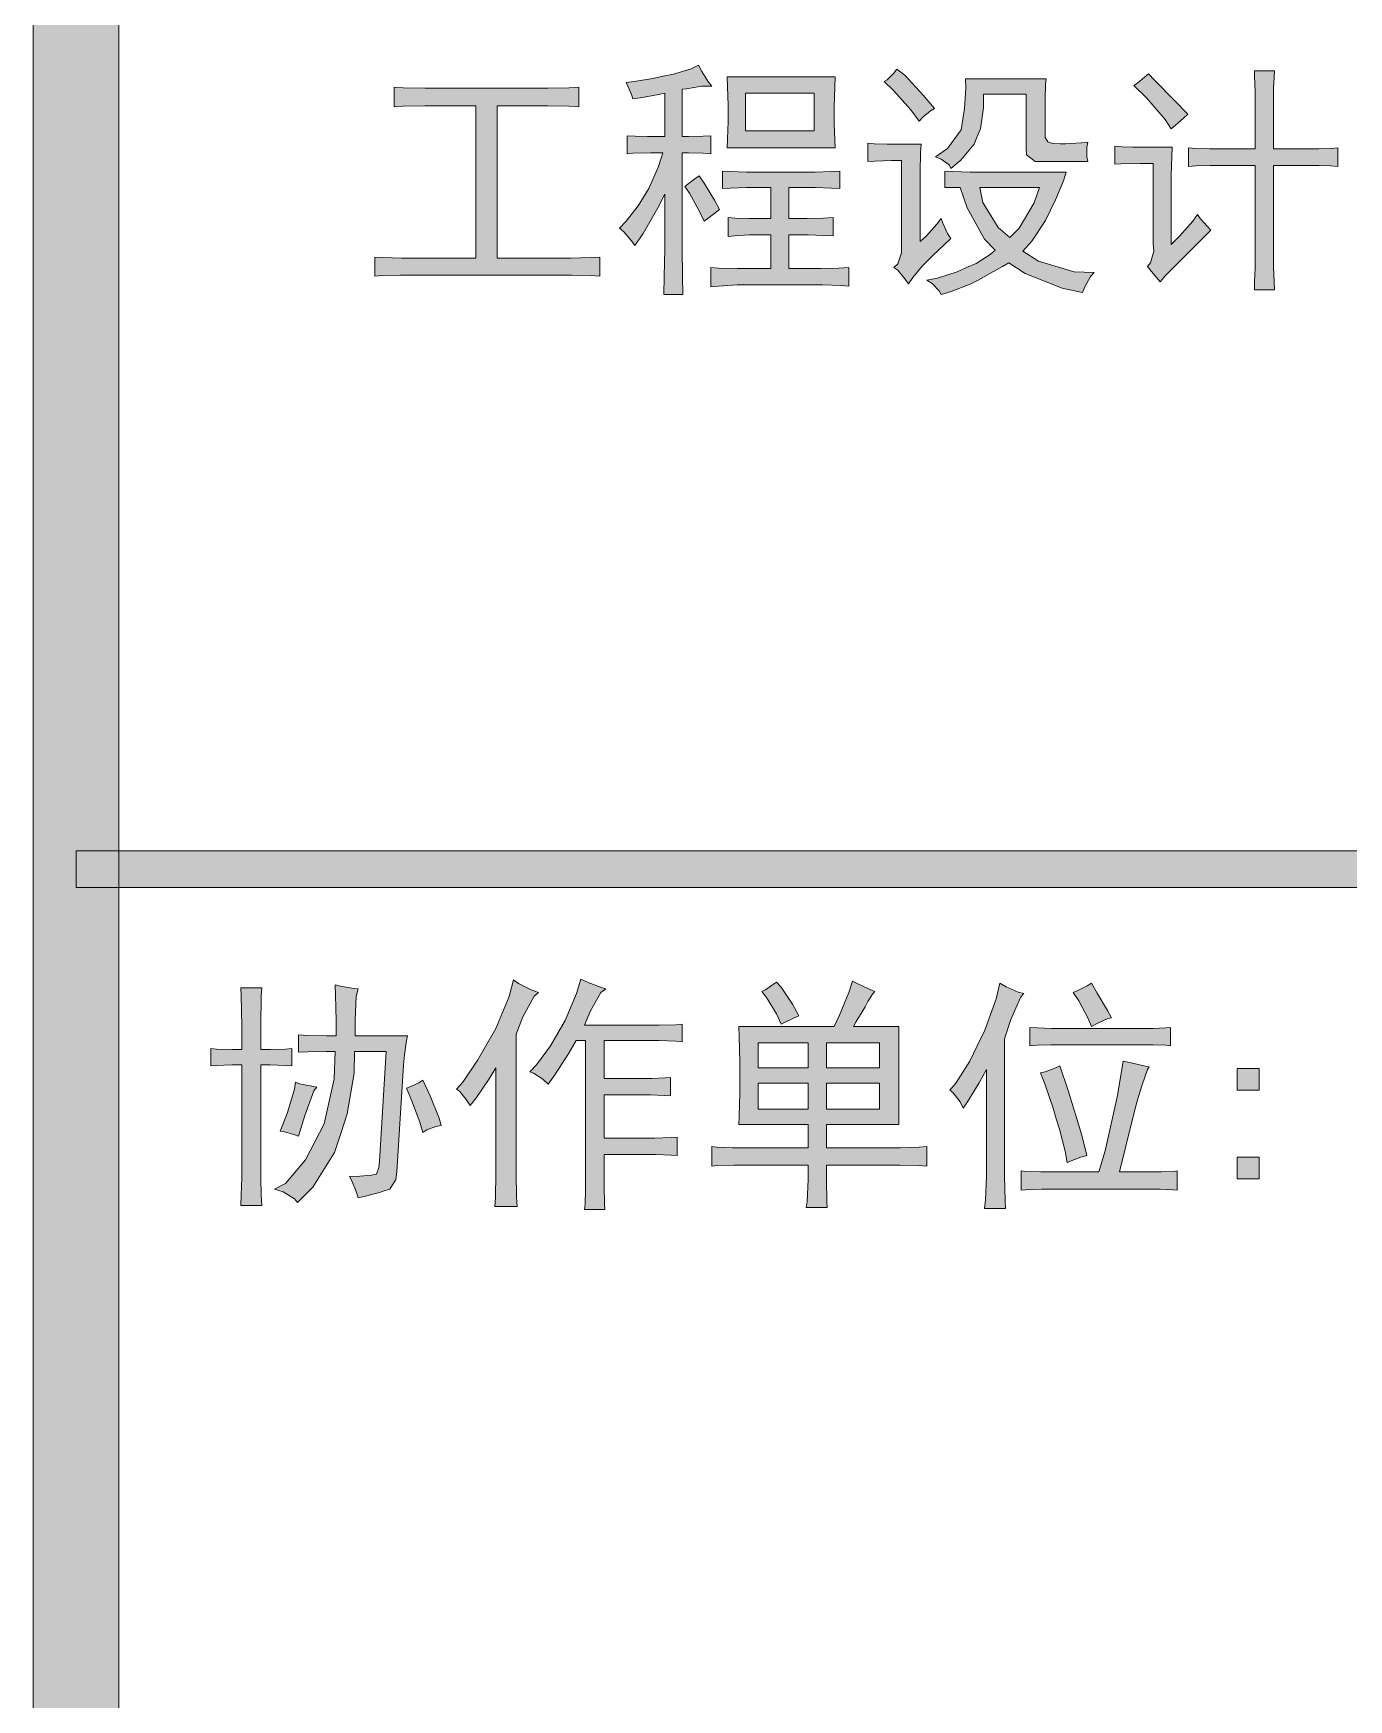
# Model space of a CAD drawing. Header units: millimetres. Extents: x 0 to 829, y 0 to 570.
# Drawn here: x 749.03 to 763.79, y 463.81 to 482.51 of the extents above; entities that cross this region are included whole.
import ezdxf

# ---------------------------------------------------------------- set-up
doc = ezdxf.new("R2010")
doc.units = ezdxf.units.MM

msp = doc.modelspace()

# ---------------------------------------------------------------- hatches: boundary and pattern name
h = msp.add_hatch(color=0)
h.dxf.hatch_style = 2
h.paths.add_polyline_path([(749.987917, 9.599083), (749.028361, 9.599083), (749.028361, 560.48275), (749.987917, 560.48275)])
h = msp.add_hatch(color=0)
h.dxf.hatch_style = 2
h.paths.add_polyline_path([(755.678222, 481.954417), (755.769944, 481.965), (755.978083, 482.000278), (756.0945, 482.024972), (756.210917, 482.049667), (756.408472, 482.109639), (756.489611, 482.148444), (756.528417, 482.077889), (756.6025, 481.957944), (756.641306, 481.912083), (756.6025, 481.915611), (756.524889, 481.912083), (756.482556, 481.905028), (756.44375, 481.897972), (756.355556, 481.883861), (756.306167, 481.880333), (756.306167, 481.347639), (756.38025, 481.347639), (756.542528, 481.354694), (756.630722, 481.358222), (756.630722, 481.153611), (756.542528, 481.160667), (756.38025, 481.164194), (756.306167, 481.164194), (756.306167, 480.215222), (756.306167, 480.095278), (756.309694, 479.777778), (756.31675, 479.576694), (756.101556, 479.576694), (756.105083, 479.777778), (756.112139, 480.088222), (756.112139, 480.204639), (756.112139, 480.702056), (756.034528, 480.550361), (755.868722, 480.261083), (755.777, 480.127028), (755.738194, 480.179944), (755.653528, 480.278722), (755.604139, 480.321056), (755.678222, 480.398667), (755.812278, 480.571528), (755.87225, 480.666778), (755.932222, 480.765556), (756.041583, 481.0125), (756.090972, 481.164194), (755.953389, 481.164194), (755.755833, 481.160667), (755.688806, 481.153611), (755.688806, 481.358222), (755.780528, 481.354694), (755.918111, 481.347639), (755.960444, 481.347639), (756.112139, 481.347639), (756.112139, 481.834472), (756.041583, 481.820361), (755.861667, 481.785083), (755.755833, 481.770972), (755.738194, 481.820361), (755.699389, 481.912083)])
h = msp.add_hatch(color=0)
h.paths.add_polyline_path([(758.024194, 482.017917), (758.020667, 481.9015), (758.013611, 481.682778), (758.013611, 481.587528), (758.013611, 481.495806), (758.020667, 481.312361), (758.024194, 481.220639), (756.814167, 481.220639), (756.817694, 481.322944), (756.82475, 481.516972), (756.82475, 481.608694), (756.82475, 481.700417), (756.817694, 481.905028), (756.814167, 482.017917)])
h.paths.add_polyline_path([(757.787833, 481.414667), (757.787833, 481.834472), (757.018778, 481.834472), (757.018778, 481.414667)])
h = msp.add_hatch(color=0)
h.dxf.hatch_style = 2
h.paths.add_polyline_path([(758.715639, 482.106111), (758.803833, 482.035556), (759.011972, 481.813306), (759.138972, 481.661611), (759.093111, 481.636917), (759.008444, 481.566361), (758.966111, 481.5205), (758.874389, 481.6475), (758.676833, 481.866222), (758.574528, 481.965), (758.606278, 481.986167), (758.676833, 482.056722)])
h = msp.add_hatch(color=0)
h.dxf.hatch_style = 2
h.paths.add_polyline_path([(760.359583, 481.068944), (760.267861, 481.068944), (760.169083, 481.143028), (760.165556, 481.220639), (760.165556, 481.823889), (759.689306, 481.823889), (759.689306, 481.672194), (759.654028, 481.435833), (759.61875, 481.347639), (759.583472, 481.262972), (759.435306, 481.083056), (759.322417, 480.991333), (759.30125, 481.030139), (759.213056, 481.093639), (759.149556, 481.121861), (759.283611, 481.213583), (759.438833, 481.42525), (759.456472, 481.545194), (759.474111, 481.661611), (759.488222, 481.890917), (759.484694, 481.99675), (760.391333, 481.99675), (760.384278, 481.93325), (760.38075, 481.770972), (760.38075, 481.672194), (760.38075, 481.382917), (760.38075, 481.337056), (760.408972, 481.287667), (760.440722, 481.277083), (760.468944, 481.270028), (760.553611, 481.2665), (760.606528, 481.2665), (760.662972, 481.270028), (760.786444, 481.277083), (760.857, 481.284139), (760.846417, 481.231222), (760.846417, 481.121861), (760.857, 481.068944)])
h = msp.add_hatch(color=0)
h.dxf.hatch_style = 2
h.paths.add_polyline_path([(761.537861, 482.053194), (761.608417, 481.982639), (761.830667, 481.753333), (761.978833, 481.598111), (761.932972, 481.555778), (761.84125, 481.474639), (761.795389, 481.435833), (761.724833, 481.538139), (761.516694, 481.781556), (761.375583, 481.922667), (761.414389, 481.947361), (761.495528, 482.014389)])
h = msp.add_hatch(color=0)
h.dxf.hatch_style = 2
h.paths.add_polyline_path([(762.737306, 481.210056), (762.737306, 481.749806), (762.737306, 481.855639), (762.73025, 482.024972), (762.726722, 482.084944), (762.9525, 482.084944), (762.948972, 482.014389), (762.941917, 481.890917), (762.941917, 481.834472), (762.941917, 481.210056), (763.386417, 481.210056), (763.449917, 481.210056), (763.591028, 481.213583), (763.665111, 481.220639), (763.665111, 481.0125), (763.583972, 481.019556), (763.449917, 481.023083), (763.397, 481.023083), (762.941917, 481.023083), (762.941917, 479.943583), (762.941917, 479.880083), (762.948972, 479.721333), (762.9525, 479.629611), (762.726722, 479.629611), (762.73025, 479.721333), (762.737306, 479.873028), (762.737306, 479.933), (762.737306, 481.023083), (762.313972, 481.023083), (762.232833, 481.023083), (762.070556, 481.019556), (761.989417, 481.0125), (761.989417, 481.220639), (762.070556, 481.213583), (762.22225, 481.210056), (762.292806, 481.210056)])
h = msp.add_hatch(color=0)
h.dxf.hatch_style = 2
h.paths.add_polyline_path([(754.672806, 481.890917), (754.803333, 481.890917), (755.039694, 481.894444), (755.149056, 481.9015), (755.149056, 481.682778), (755.039694, 481.689833), (754.803333, 481.693361), (754.672806, 481.693361), (754.231833, 481.693361), (754.231833, 479.985917), (754.933861, 479.985917), (755.057333, 479.985917), (755.283111, 479.992972), (755.385417, 479.9965), (755.385417, 479.781306), (755.283111, 479.788361), (755.064389, 479.791889), (754.944444, 479.791889), (753.26875, 479.791889), (753.148806, 479.791889), (752.944194, 479.788361), (752.859528, 479.781306), (752.859528, 479.9965), (752.95125, 479.992972), (753.159389, 479.985917), (753.279333, 479.985917), (753.991944, 479.985917), (753.991944, 481.693361), (753.561556, 481.693361), (753.420444, 481.693361), (753.177028, 481.689833), (753.074722, 481.682778), (753.074722, 481.9015), (753.177028, 481.894444), (753.420444, 481.890917), (753.561556, 481.890917)])
h = msp.add_hatch(color=0)
h.dxf.hatch_style = 2
h.paths.add_polyline_path([(758.987278, 481.262972), (758.980222, 481.164194), (758.976694, 480.949), (758.976694, 480.829056), (758.976694, 480.169361), (759.04725, 480.236389), (759.163667, 480.366917), (759.213056, 480.430417), (759.230694, 480.3775), (759.283611, 480.261083), (759.322417, 480.204639), (759.251861, 480.137611), (759.121333, 480.014139), (759.061361, 479.954167), (759.001389, 479.894194), (758.895556, 479.767194), (758.846167, 479.696639), (758.807361, 479.753083), (758.726222, 479.848333), (758.683889, 479.880083), (758.726222, 479.922417), (758.768556, 480.045889), (758.768556, 480.127028), (758.768556, 481.079528), (758.655667, 481.079528), (758.468694, 481.072472), (758.391083, 481.068944), (758.391083, 481.273556), (758.461639, 481.2665), (758.606278, 481.262972), (758.683889, 481.262972)])
h = msp.add_hatch(color=0)
h.dxf.hatch_style = 2
h.paths.add_polyline_path([(761.805972, 481.231222), (761.802444, 481.128917), (761.795389, 480.910194), (761.795389, 480.797306), (761.795389, 480.137611), (761.887111, 480.229333), (762.035278, 480.398667), (762.088194, 480.47275), (762.119944, 480.430417), (762.197556, 480.342222), (762.239889, 480.299889), (761.9365, 479.9965), (761.865944, 479.925944), (761.731889, 479.788361), (761.668389, 479.717806), (761.629583, 479.767194), (761.559028, 479.851861), (761.527278, 479.890667), (761.562556, 479.933), (761.597833, 480.063528), (761.590778, 480.148194), (761.590778, 481.047778), (761.446139, 481.047778), (761.227417, 481.040722), (761.160389, 481.037194), (761.160389, 481.241806), (761.245056, 481.23475), (761.365, 481.231222), (761.39675, 481.231222)])
h = msp.add_hatch(color=0)
h.dxf.hatch_style = 2
h.paths.add_polyline_path([(756.500194, 480.906667), (756.553111, 480.825528), (756.669528, 480.635028), (756.725972, 480.529194), (756.694222, 480.5045), (756.609556, 480.441), (756.553111, 480.398667), (756.500194, 480.515083), (756.390833, 480.712639), (756.337917, 480.786722), (756.369667, 480.814944), (756.450806, 480.874917)])
h = msp.add_hatch(color=0)
h.dxf.hatch_style = 2
h.paths.add_polyline_path([(757.710222, 480.949), (757.798417, 480.949), (757.981861, 480.956056), (758.077111, 480.959583), (758.077111, 480.765556), (757.981861, 480.769083), (757.798417, 480.776139), (757.710222, 480.776139), (757.505611, 480.776139), (757.505611, 480.430417), (757.625556, 480.430417), (757.706694, 480.430417), (757.893667, 480.433944), (758.003028, 480.441), (758.003028, 480.236389), (757.893667, 480.239917), (757.720806, 480.246972), (757.657306, 480.246972), (757.505611, 480.246972), (757.505611, 479.8695), (757.766667, 479.8695), (757.861917, 479.8695), (758.066528, 479.873028), (758.175889, 479.880083), (758.175889, 479.671944), (758.087694, 479.679), (757.883083, 479.686056), (757.766667, 479.686056), (757.039944, 479.686056), (756.923528, 479.686056), (756.715389, 479.671944), (756.630722, 479.661361), (756.630722, 479.880083), (756.715389, 479.873028), (756.923528, 479.8695), (757.039944, 479.8695), (757.301, 479.8695), (757.301, 480.246972), (757.149306, 480.246972), (757.061111, 480.246972), (756.898833, 480.236389), (756.82475, 480.225806), (756.82475, 480.441), (756.898833, 480.433944), (757.061111, 480.430417), (757.149306, 480.430417), (757.301, 480.430417), (757.301, 480.776139), (757.128139, 480.776139), (757.029361, 480.776139), (756.845917, 480.769083), (756.76125, 480.765556), (756.76125, 480.959583), (756.845917, 480.956056), (757.029361, 480.949), (757.128139, 480.949)])
h = msp.add_hatch(color=0)
h.paths.add_polyline_path([(759.255389, 480.959583), (759.343583, 480.956056), (759.537611, 480.949), (759.646972, 480.949), (760.617111, 480.949), (760.585361, 480.850222), (760.497167, 480.638556), (760.440722, 480.522139), (760.384278, 480.405722), (760.229056, 480.176417), (760.130278, 480.063528), (760.306667, 479.950639), (760.705306, 479.830694), (760.931083, 479.823639), (760.88875, 479.777778), (760.82525, 479.661361), (760.800556, 479.597861), (760.57125, 479.64725), (760.154972, 479.813056), (759.971528, 479.933), (759.900972, 479.890667), (759.731639, 479.795417), (759.636389, 479.7425), (759.537611, 479.693111), (759.325944, 479.608444), (759.213056, 479.576694), (759.191889, 479.619028), (759.11075, 479.700167), (759.050778, 479.738972), (759.170722, 479.760139), (759.392972, 479.830694), (759.498806, 479.880083), (759.604639, 479.925944), (759.763389, 480.024722), (759.819833, 480.074111), (759.699889, 480.197583), (759.505861, 480.550361), (759.42825, 480.776139), (759.255389, 480.776139)])
h.paths.add_polyline_path([(759.982111, 480.215222), (760.087944, 480.321056), (760.257278, 480.603278), (760.31725, 480.776139), (759.646972, 480.776139), (759.68225, 480.610333), (759.851583, 480.328111)])
h = msp.add_hatch(color=0)
h.dxf.hatch_style = 2
h.paths.add_polyline_path([(797.535306, 473.336056), (797.535306, 472.923306), (749.508139, 472.923306), (749.508139, 473.336056)])
h = msp.add_hatch(color=0)
h.dxf.hatch_style = 2
h.paths.add_polyline_path([(754.693972, 471.745028), (754.648111, 471.706222), (754.521111, 471.473389), (754.447028, 471.279361), (754.447028, 469.896472), (754.447028, 469.723611), (754.450556, 469.448444), (754.457611, 469.346139), (754.207139, 469.346139), (754.214194, 469.441389), (754.217722, 469.713028), (754.217722, 469.885889), (754.217722, 470.901889), (754.143639, 470.778417), (753.999, 470.56675), (753.928444, 470.478556), (753.886111, 470.545583), (753.8085, 470.637306), (753.77675, 470.662), (753.847306, 470.739611), (754.016639, 470.990083), (754.115417, 471.166472), (754.217722, 471.342861), (754.365889, 471.699167), (754.415278, 471.886139), (754.471722, 471.847333), (754.612833, 471.776778)])
h = msp.add_hatch(color=0)
h.dxf.hatch_style = 2
h.paths.add_polyline_path([(755.452444, 471.787361), (755.396, 471.745028), (755.279583, 471.540417), (755.212556, 471.378139), (755.928694, 471.378139), (756.045111, 471.378139), (756.235611, 471.381667), (756.306167, 471.388722), (756.306167, 471.191167), (756.235611, 471.198222), (756.045111, 471.205278), (755.928694, 471.205278), (755.431278, 471.205278), (755.431278, 470.781944), (755.87225, 470.781944), (755.963972, 470.781944), (756.115667, 470.789), (756.175639, 470.792528), (756.175639, 470.587917), (756.105083, 470.591444), (755.953389, 470.5985), (755.87225, 470.5985), (755.431278, 470.5985), (755.431278, 470.111667), (755.893417, 470.111667), (756.002778, 470.111667), (756.182694, 470.118722), (756.25325, 470.12225), (756.25325, 469.917639), (756.182694, 469.921167), (756.009833, 469.928222), (755.904, 469.928222), (755.431278, 469.928222), (755.431278, 469.723611), (755.431278, 469.571917), (755.434806, 469.367306), (755.441861, 469.310861), (755.212556, 469.310861), (755.219611, 469.370833), (755.223139, 469.533111), (755.223139, 469.635417), (755.223139, 471.205278), (755.117306, 471.205278), (755.036167, 471.064167), (754.877417, 470.82075), (754.803333, 470.718444), (754.743361, 470.771361), (754.641056, 470.841917), (754.598722, 470.856028), (754.672806, 470.933639), (754.831556, 471.148833), (754.912694, 471.289944), (754.993833, 471.431056), (755.120833, 471.734444), (755.170222, 471.896722), (755.251361, 471.857917), (755.392472, 471.805)])
h = msp.add_hatch(color=0)
h.paths.add_polyline_path([(758.736806, 471.364028), (758.736806, 470.263361), (757.925417, 470.263361), (757.925417, 470.002306), (758.641556, 470.002306), (758.757972, 470.002306), (758.966111, 470.009361), (759.050778, 470.016417), (759.050778, 469.797694), (758.959056, 469.80475), (758.754444, 469.808278), (758.641556, 469.808278), (757.925417, 469.808278), (757.925417, 469.642472), (757.932472, 469.402583), (757.936, 469.332028), (757.699639, 469.332028), (757.710222, 469.402583), (757.720806, 469.642472), (757.720806, 469.808278), (757.018778, 469.808278), (756.88825, 469.808278), (756.701278, 469.80475), (756.641306, 469.797694), (756.641306, 470.016417), (756.694222, 470.009361), (756.874139, 470.002306), (756.997611, 470.002306), (757.720806, 470.002306), (757.720806, 470.263361), (756.944694, 470.263361), (756.948222, 470.355083), (756.955278, 470.619667), (756.955278, 470.792528), (756.955278, 470.965389), (756.948222, 471.251139), (756.944694, 471.364028), (758.013611, 471.364028), (758.073583, 471.491028), (758.175889, 471.745028), (758.218222, 471.872028), (758.271139, 471.847333), (758.398139, 471.787361), (758.468694, 471.755611), (758.444, 471.727389), (758.391083, 471.642722), (758.359333, 471.586278), (758.327583, 471.529833), (758.260556, 471.420472), (758.228806, 471.364028)])
h.paths.add_polyline_path([(758.521611, 470.436222), (758.521611, 470.729028), (757.925417, 470.729028), (757.925417, 470.436222)])
h.paths.add_polyline_path([(758.521611, 470.901889), (758.521611, 471.180583), (757.925417, 471.180583), (757.925417, 470.901889)])
h.paths.add_polyline_path([(757.720806, 470.436222), (757.720806, 470.729028), (757.159889, 470.729028), (757.159889, 470.436222)])
h.paths.add_polyline_path([(757.720806, 470.901889), (757.720806, 471.180583), (757.159889, 471.180583), (757.159889, 470.901889)])
h = msp.add_hatch(color=0)
h.dxf.hatch_style = 2
h.paths.add_polyline_path([(751.367278, 471.1065), (751.367278, 471.364028), (751.360222, 471.713278), (751.356694, 471.797944), (751.593056, 471.797944), (751.586, 471.713278), (751.582472, 471.364028), (751.582472, 471.1065), (751.684778, 471.1065), (751.857639, 471.110028), (751.928194, 471.117083), (751.928194, 470.923056), (751.857639, 470.926583), (751.684778, 470.933639), (751.582472, 470.933639), (751.582472, 469.744778), (751.582472, 469.667167), (751.586, 469.473139), (751.593056, 469.356722), (751.356694, 469.356722), (751.360222, 469.473139), (751.367278, 469.667167), (751.367278, 469.744778), (751.367278, 470.933639), (751.257917, 470.933639), (751.085056, 470.926583), (751.021556, 470.923056), (751.021556, 471.117083), (751.085056, 471.110028), (751.257917, 471.1065)])
h = msp.add_hatch(color=0)
h.dxf.hatch_style = 2
h.paths.add_polyline_path([(752.425611, 471.258194), (752.425611, 471.431056), (752.418556, 471.716806), (752.415028, 471.829694), (752.475, 471.815583), (752.602, 471.794417), (752.672556, 471.787361), (752.651389, 471.699167), (752.637278, 471.434583), (752.640806, 471.258194), (753.226417, 471.258194), (753.215833, 471.208806), (753.191139, 471.046528), (753.180556, 470.933639), (753.106472, 469.734194), (753.095889, 469.646), (753.028861, 469.540167), (752.975944, 469.522528), (752.923028, 469.504889), (752.771333, 469.462556), (752.672556, 469.441389), (752.651389, 469.511944), (752.602, 469.631889), (752.577306, 469.681278), (752.690194, 469.684806), (752.827778, 469.695389), (752.852472, 469.702444), (752.877167, 469.705972), (752.905389, 469.783583), (752.912444, 469.854139), (752.986528, 471.085333), (752.630222, 471.085333), (752.626694, 470.841917), (752.549083, 470.383306), (752.478528, 470.164583), (752.407972, 469.949389), (752.164556, 469.561333), (751.991694, 469.388472), (751.959944, 469.430806), (751.829417, 469.508417), (751.734167, 469.540167), (751.857639, 469.603667), (752.083417, 469.86825), (752.185722, 470.069333), (752.291556, 470.270417), (752.404444, 470.778417), (752.415028, 471.085333), (752.312722, 471.085333), (752.108111, 471.078278), (752.002278, 471.07475), (752.002278, 471.268778), (752.108111, 471.261722), (752.31625, 471.258194)])
h = msp.add_hatch(color=0)
h.dxf.hatch_style = 2
h.paths.add_polyline_path([(757.3645, 471.861444), (757.417417, 471.805), (757.544417, 471.6145), (757.614972, 471.483972), (757.555, 471.459278), (757.456222, 471.409889), (757.417417, 471.388722), (757.3645, 471.505139), (757.255139, 471.688583), (757.202222, 471.755611), (757.241028, 471.776778), (757.322167, 471.829694)])
h = msp.add_hatch(color=0)
h.dxf.hatch_style = 2
h.paths.add_polyline_path([(760.140861, 471.734444), (760.105583, 471.695639), (759.996222, 471.441639), (759.925667, 471.226444), (759.925667, 469.854139), (759.925667, 469.681278), (759.932722, 469.413167), (759.93625, 469.321444), (759.699889, 469.321444), (759.710472, 469.420222), (759.721056, 469.681278), (759.721056, 469.840028), (759.721056, 470.880722), (759.639917, 470.732556), (759.509389, 470.517361), (759.46, 470.446806), (759.424722, 470.517361), (759.347111, 470.619667), (759.311833, 470.651417), (759.378861, 470.729028), (759.534083, 470.975972), (759.61875, 471.148833), (759.703417, 471.321694), (759.830417, 471.674472), (759.87275, 471.850861), (759.943306, 471.808528), (760.077361, 471.748556)])
h = msp.add_hatch(color=0)
h.dxf.hatch_style = 2
h.paths.add_polyline_path([(760.899333, 471.850861), (760.962833, 471.737972), (761.07925, 471.543944), (761.125111, 471.462806), (761.082778, 471.452222), (760.969889, 471.402833), (760.899333, 471.364028), (760.860528, 471.462806), (760.758222, 471.653306), (760.694722, 471.745028), (760.747639, 471.766194), (760.849944, 471.819111)])
h = msp.add_hatch(color=0)
h.dxf.hatch_style = 2
h.paths.add_polyline_path([(761.492, 471.342861), (761.590778, 471.342861), (761.735417, 471.349917), (761.784806, 471.353444), (761.784806, 471.148833), (761.735417, 471.155889), (761.58725, 471.159417), (761.481417, 471.159417), (760.521861, 471.159417), (760.44425, 471.159417), (760.289028, 471.155889), (760.207889, 471.148833), (760.207889, 471.353444), (760.292556, 471.349917), (760.451306, 471.342861), (760.521861, 471.342861)])
h = msp.add_hatch(color=0)
h.dxf.hatch_style = 2
h.paths.add_polyline_path([(761.548444, 470.912472), (761.527278, 470.880722), (761.467306, 470.711389), (761.4285, 470.577333), (761.389694, 470.443278), (761.283861, 470.019944), (761.213306, 469.734194), (761.580194, 469.734194), (761.6825, 469.734194), (761.823611, 469.737722), (761.862417, 469.744778), (761.862417, 469.529583), (761.813028, 469.533111), (761.671917, 469.540167), (761.580194, 469.540167), (760.476, 469.540167), (760.341944, 469.540167), (760.1585, 469.533111), (760.109111, 469.529583), (760.109111, 469.744778), (760.1585, 469.737722), (760.331361, 469.734194), (760.454833, 469.734194), (760.984, 469.734194), (761.054556, 469.970556), (761.192139, 470.591444), (761.255639, 470.975972), (761.343833, 470.954806), (761.488472, 470.923056)])
h = msp.add_hatch(color=0)
h.dxf.hatch_style = 2
h.paths.add_polyline_path([(753.399278, 470.760778), (753.480417, 470.587917), (753.582722, 470.333917), (753.603889, 470.252778), (753.543917, 470.242194), (753.441611, 470.203389), (753.399278, 470.175167), (753.364, 470.291583), (753.272278, 470.538528), (753.215833, 470.672583), (753.261694, 470.690222), (753.353417, 470.732556)])
h = msp.add_hatch(color=0)
h.dxf.hatch_style = 2
h.paths.add_polyline_path([(760.543028, 470.923056), (760.638278, 470.647889), (760.789972, 470.143417), (760.846417, 469.917639), (760.779389, 469.896472), (760.673556, 469.857667), (760.627694, 469.840028), (760.603, 469.967028), (760.5395, 470.210444), (760.504222, 470.326861), (760.468944, 470.446806), (760.38075, 470.707861), (760.327833, 470.845444), (760.38075, 470.856028), (760.490111, 470.894833)])
h = msp.add_hatch(color=0)
h.dxf.hatch_style = 2
h.paths.add_polyline_path([(762.779639, 470.651417), (762.532694, 470.651417), (762.532694, 470.891306), (762.779639, 470.891306)])
h = msp.add_hatch(color=0)
h.dxf.hatch_style = 2
h.paths.add_polyline_path([(752.210417, 470.683167), (752.175139, 470.640833), (752.072833, 470.365667), (752.002278, 470.132833), (751.949361, 470.154), (751.847056, 470.182222), (751.797667, 470.189278), (751.875278, 470.386833), (751.959944, 470.662), (751.970528, 470.739611), (752.012861, 470.721972), (752.132806, 470.697278)])
h = msp.add_hatch(color=0)
h.dxf.hatch_style = 2
h.paths.add_polyline_path([(762.779639, 469.656583), (762.532694, 469.656583), (762.532694, 469.896472), (762.779639, 469.896472)])

# ---------------------------------------------------------------- linework, layer by layer
at = {"color": 0, "lineweight": 0}
for points in [[(749.987917, 9.599083), (749.028361, 9.599083), (749.028361, 560.48275), (749.987917, 560.48275)], [(755.678222, 481.954417), (755.769944, 481.965), (755.978083, 482.000278), (756.0945, 482.024972), (756.210917, 482.049667), (756.408472, 482.109639), (756.489611, 482.148444), (756.528417, 482.077889), (756.6025, 481.957944), (756.641306, 481.912083), (756.6025, 481.915611), (756.524889, 481.912083), (756.482556, 481.905028), (756.44375, 481.897972), (756.355556, 481.883861), (756.306167, 481.880333), (756.306167, 481.347639), (756.38025, 481.347639), (756.542528, 481.354694), (756.630722, 481.358222), (756.630722, 481.153611), (756.542528, 481.160667), (756.38025, 481.164194), (756.306167, 481.164194), (756.306167, 480.215222), (756.306167, 480.095278), (756.309694, 479.777778), (756.31675, 479.576694), (756.101556, 479.576694), (756.105083, 479.777778), (756.112139, 480.088222), (756.112139, 480.204639), (756.112139, 480.702056), (756.034528, 480.550361), (755.868722, 480.261083), (755.777, 480.127028), (755.738194, 480.179944), (755.653528, 480.278722), (755.604139, 480.321056), (755.678222, 480.398667), (755.812278, 480.571528), (755.87225, 480.666778), (755.932222, 480.765556), (756.041583, 481.0125), (756.090972, 481.164194), (755.953389, 481.164194), (755.755833, 481.160667), (755.688806, 481.153611), (755.688806, 481.358222), (755.780528, 481.354694), (755.918111, 481.347639), (755.960444, 481.347639), (756.112139, 481.347639), (756.112139, 481.834472), (756.041583, 481.820361), (755.861667, 481.785083), (755.755833, 481.770972), (755.738194, 481.820361), (755.699389, 481.912083)], [(758.024194, 482.017917), (758.020667, 481.9015), (758.013611, 481.682778), (758.013611, 481.587528), (758.013611, 481.495806), (758.020667, 481.312361), (758.024194, 481.220639), (756.814167, 481.220639), (756.817694, 481.322944), (756.82475, 481.516972), (756.82475, 481.608694), (756.82475, 481.700417), (756.817694, 481.905028), (756.814167, 482.017917)], [(758.715639, 482.106111), (758.803833, 482.035556), (759.011972, 481.813306), (759.138972, 481.661611), (759.093111, 481.636917), (759.008444, 481.566361), (758.966111, 481.5205), (758.874389, 481.6475), (758.676833, 481.866222), (758.574528, 481.965), (758.606278, 481.986167), (758.676833, 482.056722)], [(760.359583, 481.068944), (760.267861, 481.068944), (760.169083, 481.143028), (760.165556, 481.220639), (760.165556, 481.823889), (759.689306, 481.823889), (759.689306, 481.672194), (759.654028, 481.435833), (759.61875, 481.347639), (759.583472, 481.262972), (759.435306, 481.083056), (759.322417, 480.991333), (759.30125, 481.030139), (759.213056, 481.093639), (759.149556, 481.121861), (759.283611, 481.213583), (759.438833, 481.42525), (759.456472, 481.545194), (759.474111, 481.661611), (759.488222, 481.890917), (759.484694, 481.99675), (760.391333, 481.99675), (760.384278, 481.93325), (760.38075, 481.770972), (760.38075, 481.672194), (760.38075, 481.382917), (760.38075, 481.337056), (760.408972, 481.287667), (760.440722, 481.277083), (760.468944, 481.270028), (760.553611, 481.2665), (760.606528, 481.2665), (760.662972, 481.270028), (760.786444, 481.277083), (760.857, 481.284139), (760.846417, 481.231222), (760.846417, 481.121861), (760.857, 481.068944)], [(761.537861, 482.053194), (761.608417, 481.982639), (761.830667, 481.753333), (761.978833, 481.598111), (761.932972, 481.555778), (761.84125, 481.474639), (761.795389, 481.435833), (761.724833, 481.538139), (761.516694, 481.781556), (761.375583, 481.922667), (761.414389, 481.947361), (761.495528, 482.014389)], [(762.737306, 481.210056), (762.737306, 481.749806), (762.737306, 481.855639), (762.73025, 482.024972), (762.726722, 482.084944), (762.9525, 482.084944), (762.948972, 482.014389), (762.941917, 481.890917), (762.941917, 481.834472), (762.941917, 481.210056), (763.386417, 481.210056), (763.449917, 481.210056), (763.591028, 481.213583), (763.665111, 481.220639), (763.665111, 481.0125), (763.583972, 481.019556), (763.449917, 481.023083), (763.397, 481.023083), (762.941917, 481.023083), (762.941917, 479.943583), (762.941917, 479.880083), (762.948972, 479.721333), (762.9525, 479.629611), (762.726722, 479.629611), (762.73025, 479.721333), (762.737306, 479.873028), (762.737306, 479.933), (762.737306, 481.023083), (762.313972, 481.023083), (762.232833, 481.023083), (762.070556, 481.019556), (761.989417, 481.0125), (761.989417, 481.220639), (762.070556, 481.213583), (762.22225, 481.210056), (762.292806, 481.210056)], [(754.672806, 481.890917), (754.803333, 481.890917), (755.039694, 481.894444), (755.149056, 481.9015), (755.149056, 481.682778), (755.039694, 481.689833), (754.803333, 481.693361), (754.672806, 481.693361), (754.231833, 481.693361), (754.231833, 479.985917), (754.933861, 479.985917), (755.057333, 479.985917), (755.283111, 479.992972), (755.385417, 479.9965), (755.385417, 479.781306), (755.283111, 479.788361), (755.064389, 479.791889), (754.944444, 479.791889), (753.26875, 479.791889), (753.148806, 479.791889), (752.944194, 479.788361), (752.859528, 479.781306), (752.859528, 479.9965), (752.95125, 479.992972), (753.159389, 479.985917), (753.279333, 479.985917), (753.991944, 479.985917), (753.991944, 481.693361), (753.561556, 481.693361), (753.420444, 481.693361), (753.177028, 481.689833), (753.074722, 481.682778), (753.074722, 481.9015), (753.177028, 481.894444), (753.420444, 481.890917), (753.561556, 481.890917)], [(757.787833, 481.414667), (757.787833, 481.834472), (757.018778, 481.834472), (757.018778, 481.414667)], [(758.987278, 481.262972), (758.980222, 481.164194), (758.976694, 480.949), (758.976694, 480.829056), (758.976694, 480.169361), (759.04725, 480.236389), (759.163667, 480.366917), (759.213056, 480.430417), (759.230694, 480.3775), (759.283611, 480.261083), (759.322417, 480.204639), (759.251861, 480.137611), (759.121333, 480.014139), (759.061361, 479.954167), (759.001389, 479.894194), (758.895556, 479.767194), (758.846167, 479.696639), (758.807361, 479.753083), (758.726222, 479.848333), (758.683889, 479.880083), (758.726222, 479.922417), (758.768556, 480.045889), (758.768556, 480.127028), (758.768556, 481.079528), (758.655667, 481.079528), (758.468694, 481.072472), (758.391083, 481.068944), (758.391083, 481.273556), (758.461639, 481.2665), (758.606278, 481.262972), (758.683889, 481.262972)], [(761.805972, 481.231222), (761.802444, 481.128917), (761.795389, 480.910194), (761.795389, 480.797306), (761.795389, 480.137611), (761.887111, 480.229333), (762.035278, 480.398667), (762.088194, 480.47275), (762.119944, 480.430417), (762.197556, 480.342222), (762.239889, 480.299889), (761.9365, 479.9965), (761.865944, 479.925944), (761.731889, 479.788361), (761.668389, 479.717806), (761.629583, 479.767194), (761.559028, 479.851861), (761.527278, 479.890667), (761.562556, 479.933), (761.597833, 480.063528), (761.590778, 480.148194), (761.590778, 481.047778), (761.446139, 481.047778), (761.227417, 481.040722), (761.160389, 481.037194), (761.160389, 481.241806), (761.245056, 481.23475), (761.365, 481.231222), (761.39675, 481.231222)], [(756.500194, 480.906667), (756.553111, 480.825528), (756.669528, 480.635028), (756.725972, 480.529194), (756.694222, 480.5045), (756.609556, 480.441), (756.553111, 480.398667), (756.500194, 480.515083), (756.390833, 480.712639), (756.337917, 480.786722), (756.369667, 480.814944), (756.450806, 480.874917)], [(757.710222, 480.949), (757.798417, 480.949), (757.981861, 480.956056), (758.077111, 480.959583), (758.077111, 480.765556), (757.981861, 480.769083), (757.798417, 480.776139), (757.710222, 480.776139), (757.505611, 480.776139), (757.505611, 480.430417), (757.625556, 480.430417), (757.706694, 480.430417), (757.893667, 480.433944), (758.003028, 480.441), (758.003028, 480.236389), (757.893667, 480.239917), (757.720806, 480.246972), (757.657306, 480.246972), (757.505611, 480.246972), (757.505611, 479.8695), (757.766667, 479.8695), (757.861917, 479.8695), (758.066528, 479.873028), (758.175889, 479.880083), (758.175889, 479.671944), (758.087694, 479.679), (757.883083, 479.686056), (757.766667, 479.686056), (757.039944, 479.686056), (756.923528, 479.686056), (756.715389, 479.671944), (756.630722, 479.661361), (756.630722, 479.880083), (756.715389, 479.873028), (756.923528, 479.8695), (757.039944, 479.8695), (757.301, 479.8695), (757.301, 480.246972), (757.149306, 480.246972), (757.061111, 480.246972), (756.898833, 480.236389), (756.82475, 480.225806), (756.82475, 480.441), (756.898833, 480.433944), (757.061111, 480.430417), (757.149306, 480.430417), (757.301, 480.430417), (757.301, 480.776139), (757.128139, 480.776139), (757.029361, 480.776139), (756.845917, 480.769083), (756.76125, 480.765556), (756.76125, 480.959583), (756.845917, 480.956056), (757.029361, 480.949), (757.128139, 480.949)], [(759.255389, 480.959583), (759.343583, 480.956056), (759.537611, 480.949), (759.646972, 480.949), (760.617111, 480.949), (760.585361, 480.850222), (760.497167, 480.638556), (760.440722, 480.522139), (760.384278, 480.405722), (760.229056, 480.176417), (760.130278, 480.063528), (760.306667, 479.950639), (760.705306, 479.830694), (760.931083, 479.823639), (760.88875, 479.777778), (760.82525, 479.661361), (760.800556, 479.597861), (760.57125, 479.64725), (760.154972, 479.813056), (759.971528, 479.933), (759.900972, 479.890667), (759.731639, 479.795417), (759.636389, 479.7425), (759.537611, 479.693111), (759.325944, 479.608444), (759.213056, 479.576694), (759.191889, 479.619028), (759.11075, 479.700167), (759.050778, 479.738972), (759.170722, 479.760139), (759.392972, 479.830694), (759.498806, 479.880083), (759.604639, 479.925944), (759.763389, 480.024722), (759.819833, 480.074111), (759.699889, 480.197583), (759.505861, 480.550361), (759.42825, 480.776139), (759.255389, 480.776139)], [(759.982111, 480.215222), (760.087944, 480.321056), (760.257278, 480.603278), (760.31725, 480.776139), (759.646972, 480.776139), (759.68225, 480.610333), (759.851583, 480.328111)], [(797.535306, 473.336056), (797.535306, 472.923306), (749.508139, 472.923306), (749.508139, 473.336056)], [(754.693972, 471.745028), (754.648111, 471.706222), (754.521111, 471.473389), (754.447028, 471.279361), (754.447028, 469.896472), (754.447028, 469.723611), (754.450556, 469.448444), (754.457611, 469.346139), (754.207139, 469.346139), (754.214194, 469.441389), (754.217722, 469.713028), (754.217722, 469.885889), (754.217722, 470.901889), (754.143639, 470.778417), (753.999, 470.56675), (753.928444, 470.478556), (753.886111, 470.545583), (753.8085, 470.637306), (753.77675, 470.662), (753.847306, 470.739611), (754.016639, 470.990083), (754.115417, 471.166472), (754.217722, 471.342861), (754.365889, 471.699167), (754.415278, 471.886139), (754.471722, 471.847333), (754.612833, 471.776778)], [(755.452444, 471.787361), (755.396, 471.745028), (755.279583, 471.540417), (755.212556, 471.378139), (755.928694, 471.378139), (756.045111, 471.378139), (756.235611, 471.381667), (756.306167, 471.388722), (756.306167, 471.191167), (756.235611, 471.198222), (756.045111, 471.205278), (755.928694, 471.205278), (755.431278, 471.205278), (755.431278, 470.781944), (755.87225, 470.781944), (755.963972, 470.781944), (756.115667, 470.789), (756.175639, 470.792528), (756.175639, 470.587917), (756.105083, 470.591444), (755.953389, 470.5985), (755.87225, 470.5985), (755.431278, 470.5985), (755.431278, 470.111667), (755.893417, 470.111667), (756.002778, 470.111667), (756.182694, 470.118722), (756.25325, 470.12225), (756.25325, 469.917639), (756.182694, 469.921167), (756.009833, 469.928222), (755.904, 469.928222), (755.431278, 469.928222), (755.431278, 469.723611), (755.431278, 469.571917), (755.434806, 469.367306), (755.441861, 469.310861), (755.212556, 469.310861), (755.219611, 469.370833), (755.223139, 469.533111), (755.223139, 469.635417), (755.223139, 471.205278), (755.117306, 471.205278), (755.036167, 471.064167), (754.877417, 470.82075), (754.803333, 470.718444), (754.743361, 470.771361), (754.641056, 470.841917), (754.598722, 470.856028), (754.672806, 470.933639), (754.831556, 471.148833), (754.912694, 471.289944), (754.993833, 471.431056), (755.120833, 471.734444), (755.170222, 471.896722), (755.251361, 471.857917), (755.392472, 471.805)], [(758.736806, 471.364028), (758.736806, 470.263361), (757.925417, 470.263361), (757.925417, 470.002306), (758.641556, 470.002306), (758.757972, 470.002306), (758.966111, 470.009361), (759.050778, 470.016417), (759.050778, 469.797694), (758.959056, 469.80475), (758.754444, 469.808278), (758.641556, 469.808278), (757.925417, 469.808278), (757.925417, 469.642472), (757.932472, 469.402583), (757.936, 469.332028), (757.699639, 469.332028), (757.710222, 469.402583), (757.720806, 469.642472), (757.720806, 469.808278), (757.018778, 469.808278), (756.88825, 469.808278), (756.701278, 469.80475), (756.641306, 469.797694), (756.641306, 470.016417), (756.694222, 470.009361), (756.874139, 470.002306), (756.997611, 470.002306), (757.720806, 470.002306), (757.720806, 470.263361), (756.944694, 470.263361), (756.948222, 470.355083), (756.955278, 470.619667), (756.955278, 470.792528), (756.955278, 470.965389), (756.948222, 471.251139), (756.944694, 471.364028), (758.013611, 471.364028), (758.073583, 471.491028), (758.175889, 471.745028), (758.218222, 471.872028), (758.271139, 471.847333), (758.398139, 471.787361), (758.468694, 471.755611), (758.444, 471.727389), (758.391083, 471.642722), (758.359333, 471.586278), (758.327583, 471.529833), (758.260556, 471.420472), (758.228806, 471.364028)], [(751.367278, 471.1065), (751.367278, 471.364028), (751.360222, 471.713278), (751.356694, 471.797944), (751.593056, 471.797944), (751.586, 471.713278), (751.582472, 471.364028), (751.582472, 471.1065), (751.684778, 471.1065), (751.857639, 471.110028), (751.928194, 471.117083), (751.928194, 470.923056), (751.857639, 470.926583), (751.684778, 470.933639), (751.582472, 470.933639), (751.582472, 469.744778), (751.582472, 469.667167), (751.586, 469.473139), (751.593056, 469.356722), (751.356694, 469.356722), (751.360222, 469.473139), (751.367278, 469.667167), (751.367278, 469.744778), (751.367278, 470.933639), (751.257917, 470.933639), (751.085056, 470.926583), (751.021556, 470.923056), (751.021556, 471.117083), (751.085056, 471.110028), (751.257917, 471.1065)], [(752.425611, 471.258194), (752.425611, 471.431056), (752.418556, 471.716806), (752.415028, 471.829694), (752.475, 471.815583), (752.602, 471.794417), (752.672556, 471.787361), (752.651389, 471.699167), (752.637278, 471.434583), (752.640806, 471.258194), (753.226417, 471.258194), (753.215833, 471.208806), (753.191139, 471.046528), (753.180556, 470.933639), (753.106472, 469.734194), (753.095889, 469.646), (753.028861, 469.540167), (752.975944, 469.522528), (752.923028, 469.504889), (752.771333, 469.462556), (752.672556, 469.441389), (752.651389, 469.511944), (752.602, 469.631889), (752.577306, 469.681278), (752.690194, 469.684806), (752.827778, 469.695389), (752.852472, 469.702444), (752.877167, 469.705972), (752.905389, 469.783583), (752.912444, 469.854139), (752.986528, 471.085333), (752.630222, 471.085333), (752.626694, 470.841917), (752.549083, 470.383306), (752.478528, 470.164583), (752.407972, 469.949389), (752.164556, 469.561333), (751.991694, 469.388472), (751.959944, 469.430806), (751.829417, 469.508417), (751.734167, 469.540167), (751.857639, 469.603667), (752.083417, 469.86825), (752.185722, 470.069333), (752.291556, 470.270417), (752.404444, 470.778417), (752.415028, 471.085333), (752.312722, 471.085333), (752.108111, 471.078278), (752.002278, 471.07475), (752.002278, 471.268778), (752.108111, 471.261722), (752.31625, 471.258194)], [(757.3645, 471.861444), (757.417417, 471.805), (757.544417, 471.6145), (757.614972, 471.483972), (757.555, 471.459278), (757.456222, 471.409889), (757.417417, 471.388722), (757.3645, 471.505139), (757.255139, 471.688583), (757.202222, 471.755611), (757.241028, 471.776778), (757.322167, 471.829694)], [(760.140861, 471.734444), (760.105583, 471.695639), (759.996222, 471.441639), (759.925667, 471.226444), (759.925667, 469.854139), (759.925667, 469.681278), (759.932722, 469.413167), (759.93625, 469.321444), (759.699889, 469.321444), (759.710472, 469.420222), (759.721056, 469.681278), (759.721056, 469.840028), (759.721056, 470.880722), (759.639917, 470.732556), (759.509389, 470.517361), (759.46, 470.446806), (759.424722, 470.517361), (759.347111, 470.619667), (759.311833, 470.651417), (759.378861, 470.729028), (759.534083, 470.975972), (759.61875, 471.148833), (759.703417, 471.321694), (759.830417, 471.674472), (759.87275, 471.850861), (759.943306, 471.808528), (760.077361, 471.748556)], [(760.899333, 471.850861), (760.962833, 471.737972), (761.07925, 471.543944), (761.125111, 471.462806), (761.082778, 471.452222), (760.969889, 471.402833), (760.899333, 471.364028), (760.860528, 471.462806), (760.758222, 471.653306), (760.694722, 471.745028), (760.747639, 471.766194), (760.849944, 471.819111)], [(761.492, 471.342861), (761.590778, 471.342861), (761.735417, 471.349917), (761.784806, 471.353444), (761.784806, 471.148833), (761.735417, 471.155889), (761.58725, 471.159417), (761.481417, 471.159417), (760.521861, 471.159417), (760.44425, 471.159417), (760.289028, 471.155889), (760.207889, 471.148833), (760.207889, 471.353444), (760.292556, 471.349917), (760.451306, 471.342861), (760.521861, 471.342861)], [(757.720806, 470.901889), (757.720806, 471.180583), (757.159889, 471.180583), (757.159889, 470.901889)], [(758.521611, 470.901889), (758.521611, 471.180583), (757.925417, 471.180583), (757.925417, 470.901889)], [(761.548444, 470.912472), (761.527278, 470.880722), (761.467306, 470.711389), (761.4285, 470.577333), (761.389694, 470.443278), (761.283861, 470.019944), (761.213306, 469.734194), (761.580194, 469.734194), (761.6825, 469.734194), (761.823611, 469.737722), (761.862417, 469.744778), (761.862417, 469.529583), (761.813028, 469.533111), (761.671917, 469.540167), (761.580194, 469.540167), (760.476, 469.540167), (760.341944, 469.540167), (760.1585, 469.533111), (760.109111, 469.529583), (760.109111, 469.744778), (760.1585, 469.737722), (760.331361, 469.734194), (760.454833, 469.734194), (760.984, 469.734194), (761.054556, 469.970556), (761.192139, 470.591444), (761.255639, 470.975972), (761.343833, 470.954806), (761.488472, 470.923056)], [(753.399278, 470.760778), (753.480417, 470.587917), (753.582722, 470.333917), (753.603889, 470.252778), (753.543917, 470.242194), (753.441611, 470.203389), (753.399278, 470.175167), (753.364, 470.291583), (753.272278, 470.538528), (753.215833, 470.672583), (753.261694, 470.690222), (753.353417, 470.732556)], [(760.543028, 470.923056), (760.638278, 470.647889), (760.789972, 470.143417), (760.846417, 469.917639), (760.779389, 469.896472), (760.673556, 469.857667), (760.627694, 469.840028), (760.603, 469.967028), (760.5395, 470.210444), (760.504222, 470.326861), (760.468944, 470.446806), (760.38075, 470.707861), (760.327833, 470.845444), (760.38075, 470.856028), (760.490111, 470.894833)], [(762.779639, 470.651417), (762.532694, 470.651417), (762.532694, 470.891306), (762.779639, 470.891306)], [(752.210417, 470.683167), (752.175139, 470.640833), (752.072833, 470.365667), (752.002278, 470.132833), (751.949361, 470.154), (751.847056, 470.182222), (751.797667, 470.189278), (751.875278, 470.386833), (751.959944, 470.662), (751.970528, 470.739611), (752.012861, 470.721972), (752.132806, 470.697278)], [(757.720806, 470.436222), (757.720806, 470.729028), (757.159889, 470.729028), (757.159889, 470.436222)], [(758.521611, 470.436222), (758.521611, 470.729028), (757.925417, 470.729028), (757.925417, 470.436222)], [(762.779639, 469.656583), (762.532694, 469.656583), (762.532694, 469.896472), (762.779639, 469.896472)]]:
    msp.add_lwpolyline(points, close=True, dxfattribs=at)

doc.saveas('drawing.dxf')
